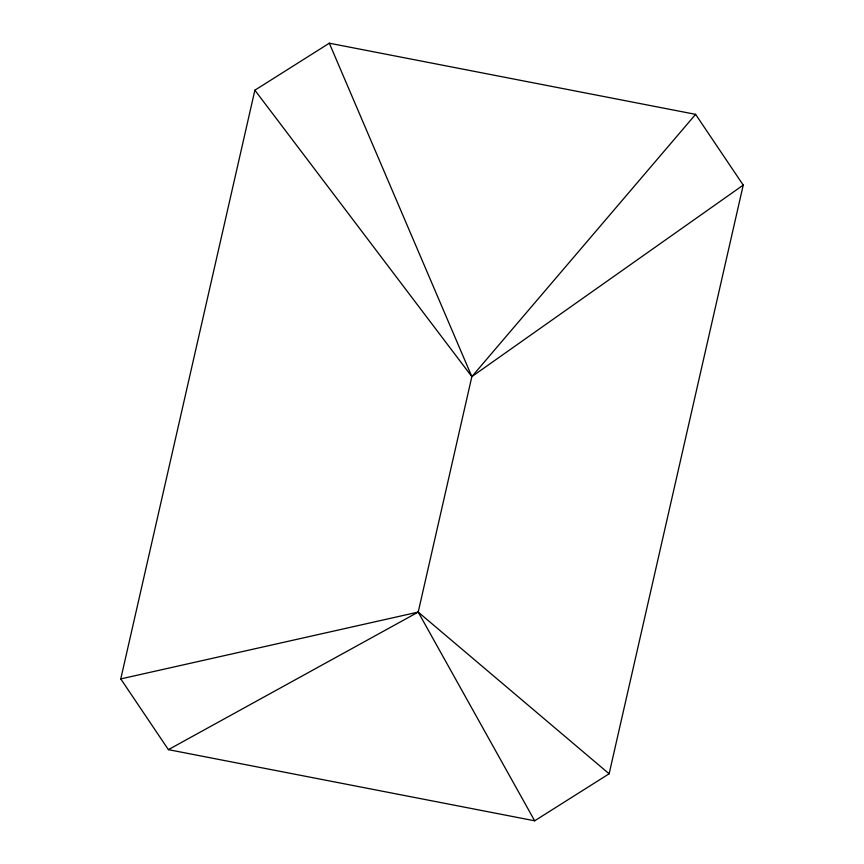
<?xml version="1.0" encoding="UTF-8"?>
<svg xmlns="http://www.w3.org/2000/svg" width="864" height="864" viewBox="0 0 864 864"><rect width="100%" height="100%" fill="white"/><g stroke="black" fill="none" stroke-linecap="round" stroke-linejoin="round"><path stroke-width="1.3" d="M120.766 678.91L254.869 90.212L329.324 43.2L695.606 114.35L743.234 185.09L609.131 773.788L534.676 820.8L168.394 749.65L120.766 678.91L418.208 612.09L609.131 773.788M534.676 820.8L418.208 612.09L471.852 376.618L695.606 114.35M254.869 90.212L471.852 376.618L743.234 185.09M168.394 749.65L418.208 612.09M329.324 43.2L471.852 376.618"/></g></svg>
